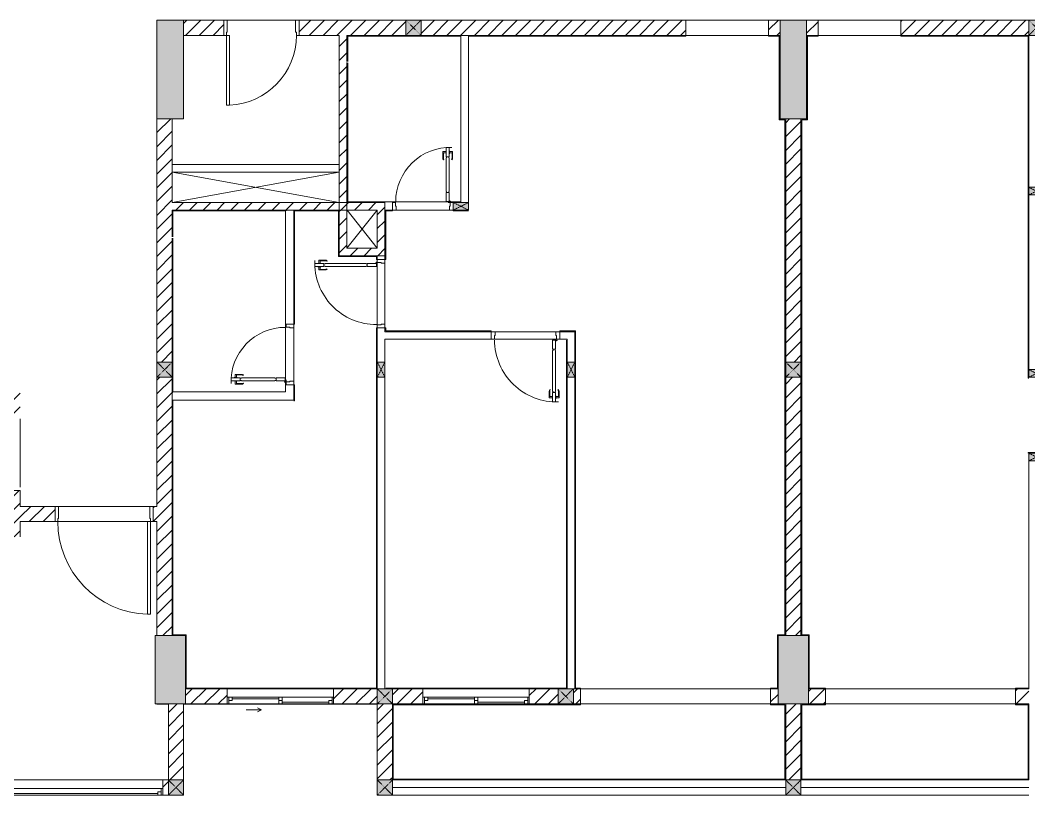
# Model space of a CAD drawing. Header units: millimetres. Extents: x 42054 to 236235, y 253 to 78637.
# Drawn here: x 190458 to 203733, y 23236 to 33537 of the extents above; entities that cross this region are included whole.
import ezdxf

# ---------------------------------------------------------------- set-up
doc = ezdxf.new("R2010")
doc.units = ezdxf.units.MM
doc.linetypes.add('IMPORT-Dash _2_', pattern=[6, 3, -3])
for name, color, linetype, lineweight in [('0-2', 130, 'Continuous', 9), ('A-DETL-GENF-7', 130, 'Continuous', 9), ('A-DETL-THIN-1', 130, 'Continuous', 9), ('A-DOOR-2', 130, 'Continuous', 9), ('A-DOOR-FRAM-2', 130, 'Continuous', 9), ('A-FLOR-1', 130, 'Continuous', 9), ('A-FLOR-HRAL-4', 130, 'Continuous', 9), ('A-GLAZ-5', 130, 'Continuous', 9), ('A-WALL-1', 130, 'Continuous', 9), ('A-WALL-PATT-3', 130, 'Continuous', 9), ('A_1404_dwg-1', 130, 'Continuous', 9), ('I-WALL', 130, 'Continuous', 9), ('I-WALL-1', 130, 'Continuous', 9), ('S-COLS-1', 130, 'Continuous', 9), ('S-COLS-10', 130, 'IMPORT-Dash _2_', 9), ('S-COLS-2', 130, 'Continuous', 9), ('S-COLS-4', 130, 'Continuous', 9), ('S-COLS-HDLN-1', 130, 'IMPORT-Dash _2_', 9)]:
    doc.layers.add(name, color=color, linetype=linetype, lineweight=lineweight)
pattern_1 = [(45, (0, 0), (-90.50967, 90.50967), [])]

# ---------------------------------------------------------------- blocks, each defined once
blk = doc.blocks.new('A_1404_dwg_NCV_TKTC_KET CAU_rvt-1-TKTC_MB HOÀN THIỆN SÀN TẦNG 3-4-4819833-KeyPlan-CH1A')
at = {"layer": 'S-COLS-1'}
for points in [[(83378, 32237), (83728, 32237), (83728, 33537), (83378, 33537), (83378, 33295)], [(91928, 32237), (91928, 33537), (91578, 33537), (91578, 32237), (91863, 32237)], [(83753, 24537), (83753, 25437), (83353, 25437), (83353, 24537), (83728, 24537)], [(91653, 24537), (91953, 24537), (91953, 25437), (91553, 25437), (91553, 24537)]]:
    blk.add_hatch(color=256, dxfattribs=at).paths.add_polyline_path(points)
at = {"layer": 'A-FLOR-1'}
for p, q in [((85778, 31137), (83578, 31137)), ((86278, 30538), (85878, 30538)), ((83293, 26937), (82073, 26937)), ((83378, 24535), (83528, 24535)), ((83727, 24535), (86278, 24535)), ((77103, 23335), (83728, 23335)), ((86478, 23337), (91653, 23337)), ((91853, 23337), (94853, 23337))]:
    blk.add_line(p, q, dxfattribs=at)
at = {"layer": 'S-COLS-2'}
for p, q in [((91653, 32237), (91853, 32237)), ((91853, 25437), (91653, 25437)), ((91553, 24737), (91553, 24537)), ((91953, 24537), (91953, 24737)), ((91653, 24537), (91853, 24537))]:
    blk.add_line(p, q, dxfattribs=at)
at = {"layer": 'S-COLS-2', "flags": 128}
blk.add_lwpolyline([(83728, 33537), (83378, 33537), (83378, 32237), (83728, 32237)], close=True, dxfattribs=at)
for points in [[(91928, 33337), (91928, 33537), (91578, 33537), (91578, 33337)], [(83578, 25437), (83353, 25437), (83353, 24537), (83753, 24537), (83753, 24737)]]:
    blk.add_lwpolyline(points, dxfattribs=at)
blk = doc.blocks.new('A_1404_dwg_DOOR_CW_01 CANH MO-PANEL KINH - DIW_01-900x2200-CỬA GỖ VÂN LAMINATE-553393-TKTC_MB HOÀN THIỆN SÀN TẦNG 3-4-4819840-KeyPlan-CH1A')
at = {"layer": 'A-DETL-GENF-7'}
for p, q in [((46582, 38482), (46582, 38521)), ((46666, 38525), (46586, 38525)), ((46599, 38482), (46599, 38513)), ((46603, 38517), (46666, 38517)), ((46691, 38517), (46687, 38511)), ((46582, 38438), (46582, 38399)), ((46666, 38395), (46586, 38395)), ((46599, 38438), (46599, 38407)), ((46603, 38403), (46666, 38403)), ((46691, 38404), (46687, 38410))]:
    blk.add_line(p, q, dxfattribs=at)
at = {"layer": 'A-DETL-GENF-7', "flags": 128}
for points in [[(46531, 38440), (46531, 38480), (46651, 38480), (46651, 38440)], [(46610, 38482), (46610, 38480), (46571, 38480), (46571, 38482)], [(46610, 38438), (46610, 38440), (46571, 38440), (46571, 38438)], [(47207, 38474), (47207, 38480), (46665, 38480), (46665, 38474), (46651, 38474), (46651, 38446), (46665, 38446), (46665, 38440), (47207, 38440), (47207, 38446), (47221, 38446), (47221, 38474)], [(47221, 38480), (47221, 38440), (47341, 38440), (47341, 38480)]]:
    blk.add_lwpolyline(points, close=True, dxfattribs=at)
at = {"layer": 'A-DETL-GENF-7'}
blk.add_circle((47343, 38430), 10, dxfattribs=at)
for centre, radius, start, end in [((47343, 38430), 814, 90, 182), ((46586, 38521), 4, 90, 180), ((46603, 38513), 4, 90, 180), ((46666, 38480), 45, 55, 90), ((46666, 38480), 37, 55, 90), ((46586, 38399), 4, 180, 270), ((46603, 38407), 4, 180, 270), ((46666, 38440), 37, 270, 305), ((46666, 38440), 45, 270, 305)]:
    blk.add_arc(centre, radius, start, end, dxfattribs=at)
at = {"layer": 'A-DOOR-2'}
blk.add_line((47353, 38430), (47353, 38455), dxfattribs=at)
at = {"layer": 'A-DOOR-2', "flags": 128}
for points in [[(47453, 39237), (47453, 39287), (47353, 39287), (47353, 39247), (47403, 39247), (47403, 39237)], [(47453, 38387), (47453, 38437), (47403, 38437), (47403, 38427), (47353, 38427), (47353, 38387)]]:
    blk.add_lwpolyline(points, close=True, dxfattribs=at)
blk = doc.blocks.new('A_1404_dwg_DOOR_CW_01 CANH MO-PANEL KINH - DIW_01-900x2200-CỬA GỖ VÂN LAMINATE-553375-TKTC_MB HOÀN THIỆN SÀN TẦNG 3-4-4819841-KeyPlan-CH1A')
at = {"layer": 'A-DETL-GENF-7'}
for p, q in [((49615, 40124), (49615, 40203)), ((49658, 40207), (49619, 40207)), ((49623, 40186), (49623, 40124)), ((49623, 40098), (49629, 40103)), ((49658, 40190), (49627, 40190)), ((49702, 40207), (49741, 40207)), ((49702, 40190), (49733, 40190)), ((49736, 40098), (49730, 40103)), ((49737, 40186), (49737, 40124)), ((49745, 40124), (49745, 40203))]:
    blk.add_line(p, q, dxfattribs=at)
at = {"layer": 'A-DETL-GENF-7', "flags": 128}
for points in [[(49700, 40259), (49660, 40259), (49660, 40139), (49700, 40139)], [(49658, 40179), (49660, 40179), (49660, 40219), (49658, 40219)], [(49666, 39583), (49660, 39583), (49660, 40125), (49666, 40125), (49666, 40139), (49694, 40139), (49694, 40125), (49700, 40125), (49700, 39583), (49694, 39583), (49694, 39569), (49666, 39569)], [(49702, 40179), (49700, 40179), (49700, 40219), (49702, 40219)], [(49660, 39569), (49700, 39569), (49700, 39449), (49660, 39449)]]:
    blk.add_lwpolyline(points, close=True, dxfattribs=at)
at = {"layer": 'A-DETL-GENF-7'}
blk.add_circle((49710, 39447), 10, dxfattribs=at)
for centre, radius, start, end in [((49710, 39447), 814, 88, 180), ((49619, 40203), 4, 90, 180), ((49660, 40124), 45, 180, 215), ((49627, 40186), 4, 90, 180), ((49660, 40124), 37, 180, 215), ((49700, 40124), 37, 325, 0), ((49733, 40186), 4, 0, 90), ((49700, 40124), 45, 325, 0), ((49741, 40203), 4, 0, 90)]:
    blk.add_arc(centre, radius, start, end, dxfattribs=at)
at = {"layer": 'A-DOOR-2'}
blk.add_line((49710, 39437), (49685, 39437), dxfattribs=at)
at = {"layer": 'A-DOOR-2', "flags": 128}
for points in [[(48853, 39337), (48853, 39437), (48893, 39437), (48893, 39387), (48903, 39387), (48903, 39337)], [(49703, 39337), (49703, 39387), (49713, 39387), (49713, 39437), (49753, 39437), (49753, 39337)]]:
    blk.add_lwpolyline(points, close=True, dxfattribs=at)
blk = doc.blocks.new('A_1404_dwg_DOOR_CW_01 CANH MO-PANEL KINH - DIG_02-800x2200-CỬA NHÔM KÍNH-V57-TKTC_MB HOÀN THIỆN SÀN TẦNG 3-4-4819848-KeyPlan-CH1A')
at = {"layer": 'A-DETL-GENF-7'}
for p, q in [((112414, 58419), (112418, 58413)), ((112440, 58427), (112519, 58427)), ((112502, 58419), (112440, 58419)), ((112506, 58384), (112506, 58415)), ((112523, 58384), (112523, 58423)), ((112414, 58305), (112418, 58312)), ((112502, 58305), (112440, 58305)), ((112440, 58297), (112519, 58297)), ((112506, 58340), (112506, 58309)), ((112523, 58340), (112523, 58301))]:
    blk.add_line(p, q, dxfattribs=at)
at = {"layer": 'A-DETL-GENF-7', "flags": 128}
for points in [[(111985, 58342), (111985, 58382), (111865, 58382), (111865, 58342)], [(111999, 58348), (111999, 58342), (112441, 58342), (112441, 58348), (112455, 58348), (112455, 58376), (112441, 58376), (112441, 58382), (111999, 58382), (111999, 58376), (111985, 58376), (111985, 58348)], [(112575, 58382), (112575, 58342), (112455, 58342), (112455, 58382)], [(112495, 58384), (112495, 58382), (112534, 58382), (112534, 58384)], [(112495, 58340), (112495, 58342), (112534, 58342), (112534, 58340)]]:
    blk.add_lwpolyline(points, close=True, dxfattribs=at)
at = {"layer": 'A-DETL-GENF-7'}
blk.add_circle((111863, 58392), 10, dxfattribs=at)
for centre, radius, start, end in [((111863, 58392), 714, 270, 2), ((112440, 58382), 45, 90, 125), ((112440, 58382), 37, 90, 125), ((112502, 58415), 4, 0, 90), ((112519, 58423), 4, 0, 90), ((112440, 58342), 45, 235, 270), ((112440, 58342), 37, 235, 270), ((112502, 58309), 4, 270, 0), ((112519, 58301), 4, 270, 0)]:
    blk.add_arc(centre, radius, start, end, dxfattribs=at)
at = {"layer": 'A-DOOR-2'}
blk.add_line((111853, 58392), (111853, 58367), dxfattribs=at)
at = {"layer": 'A-DOOR-2', "flags": 128}
for points in [[(111753, 58435), (111753, 58385), (111803, 58385), (111803, 58395), (111853, 58395), (111853, 58435)], [(111753, 57685), (111753, 57635), (111853, 57635), (111853, 57675), (111803, 57675), (111803, 57685)]]:
    blk.add_lwpolyline(points, close=True, dxfattribs=at)
blk = doc.blocks.new('A_1404_dwg_DOOR_CW_01 CANH MO-PANEL KINH - DIG_02-800x2200-CỬA NHÔM KÍNH-401063-TKTC_MB HOÀN THIỆN SÀN TẦNG 3-4-4819842-KeyPlan-CH1A')
at = {"layer": 'A-DETL-GENF-7'}
for p, q in [((112561, 37250), (112561, 37170)), ((112569, 37276), (112575, 37271)), ((112569, 37187), (112569, 37250)), ((112604, 37183), (112573, 37183)), ((112648, 37183), (112679, 37183)), ((112682, 37276), (112676, 37271)), ((112683, 37187), (112683, 37250)), ((112691, 37250), (112691, 37170)), ((112604, 37166), (112565, 37166)), ((112648, 37166), (112687, 37166))]:
    blk.add_line(p, q, dxfattribs=at)
at = {"layer": 'A-DETL-GENF-7', "flags": 128}
for points in [[(112646, 37705), (112606, 37705), (112606, 37825), (112646, 37825)], [(112640, 37691), (112646, 37691), (112646, 37249), (112640, 37249), (112640, 37235), (112612, 37235), (112612, 37249), (112606, 37249), (112606, 37691), (112612, 37691), (112612, 37705), (112640, 37705)], [(112604, 37195), (112606, 37195), (112606, 37155), (112604, 37155)], [(112606, 37115), (112646, 37115), (112646, 37235), (112606, 37235)], [(112648, 37195), (112646, 37195), (112646, 37155), (112648, 37155)]]:
    blk.add_lwpolyline(points, close=True, dxfattribs=at)
at = {"layer": 'A-DETL-GENF-7'}
blk.add_circle((112596, 37827), 10, dxfattribs=at)
for centre, radius, start, end in [((112596, 37827), 714, 268, 0), ((112606, 37250), 45, 145, 180), ((112565, 37170), 4, 180, 270), ((112606, 37250), 37, 145, 180), ((112573, 37187), 4, 180, 270), ((112646, 37250), 37, 0, 35), ((112679, 37187), 4, 270, 0), ((112646, 37250), 45, 0, 35), ((112687, 37170), 4, 270, 0)]:
    blk.add_arc(centre, radius, start, end, dxfattribs=at)
at = {"layer": 'A-DOOR-2'}
blk.add_line((112596, 37837), (112621, 37837), dxfattribs=at)
at = {"layer": 'A-DOOR-2', "flags": 128}
blk.add_lwpolyline([(112553, 37937), (112603, 37937), (112603, 37887), (112593, 37887), (112593, 37837), (112553, 37837)], dxfattribs=at)
blk.add_lwpolyline([(113353, 37937), (113353, 37837), (113313, 37837), (113313, 37887), (113303, 37887), (113303, 37937)], close=True, dxfattribs=at)
blk = doc.blocks.new('A_1404_dwg_G1_SOF - BO TRU - 100x200-746114-TKTC_MB HOÀN THIỆN SÀN TẦNG 3-4-4819846-KeyPlan-CH1A')
at = {"layer": 'S-COLS-1'}
blk.add_hatch(color=256, dxfattribs=at).paths.add_polyline_path([(49953, 40037), (49953, 40237), (49853, 40237), (49853, 40037)])
at = {"layer": 'S-COLS-1', "flags": 128}
blk.add_lwpolyline([(49853, 40037), (49853, 40237), (49953, 40237), (49953, 40037)], close=True, dxfattribs=at)
at = {"layer": 'S-COLS-HDLN-1'}
for p, q in [((49953, 40037), (49853, 40237)), ((49853, 40037), (49953, 40237))]:
    blk.add_line(p, q, dxfattribs=at)
blk = doc.blocks.new('A_1404_dwg_G1_SOF - BO TRU - 100x200-745959-TKTC_MB HOÀN THIỆN SÀN TẦNG 3-4-4819847-KeyPlan-CH1A')
at = {"layer": 'S-COLS-1'}
blk.add_hatch(color=256, dxfattribs=at).paths.add_polyline_path([(111053, 40037), (111053, 40237), (110953, 40237), (110953, 40037)])
at = {"layer": 'S-COLS-1', "flags": 128}
blk.add_lwpolyline([(110953, 40037), (111053, 40037), (111053, 40237), (110953, 40237)], close=True, dxfattribs=at)
at = {"layer": 'S-COLS-HDLN-1'}
for p, q in [((110953, 40037), (111053, 40237)), ((111053, 40037), (110953, 40237))]:
    blk.add_line(p, q, dxfattribs=at)
blk = doc.blocks.new('A_1404_dwg_Railing - Railing-916117-TKTC_MB HOÀN THIỆN SÀN TẦNG 3-4-4819920-KeyPlan-CH1A')
at = {"layer": 'A-FLOR-HRAL-4'}
blk.add_line((91853, 23537), (94853, 23537), dxfattribs=at)
blk = doc.blocks.new('A_1404_dwg_NCV_TKTC_TANG 3 - 4_rvt-1-TKTC_MB HOÀN THIỆN SÀN TẦNG 3-4-4819943-KeyPlan-CH1A')
at = {"layer": 'A-WALL-PATT-3'}
h = blk.add_hatch(color=256, dxfattribs=at)
h.paths.add_polyline_path([(91568, 33327), (91578, 33327), (91578, 33337), (91428, 33337), (91428, 33327)])
h.paths.add_polyline_path([(90338, 33327), (90338, 33337), (87478, 33337), (87478, 33327)])
for points in [[(91578, 32237), (91578, 33327), (91568, 33327), (91568, 32237)], [(91938, 32237), (91938, 33327), (91928, 33327), (91928, 32237)], [(94843, 28827), (94853, 28827), (94852, 33327), (94843, 33327), (94843, 28837)], [(91643, 32227), (91643, 32237), (91568, 32236), (91568, 32227)], [(91653, 25447), (91653, 32237), (91643, 32236), (91643, 25447)], [(91853, 25447), (91863, 25447), (91863, 32237), (91853, 32237), (91853, 28837)], [(91938, 32227), (91938, 32237), (91863, 32237), (91863, 32227)], [(85768, 31027), (85778, 31027), (85778, 31037), (85188, 31037), (85188, 31027)], [(85778, 30427), (85778, 31027), (85768, 31027), (85768, 30427)], [(86268, 30427), (86268, 30437), (85778, 30437), (85778, 30427), (85878, 30427)], [(88878, 24747), (88888, 24747), (88888, 29437), (88878, 29437), (88878, 25215)], [(88768, 24737), (88778, 24737), (88778, 29337), (88768, 29337), (88768, 24747)], [(83588, 25437), (83588, 28527), (83578, 28527), (83578, 25437)], [(83753, 25437), (83763, 25437), (83763, 25447), (83588, 25447), (83588, 25437)], [(83753, 24737), (83763, 24737), (83763, 25437), (83753, 25437), (83753, 24747)], [(91543, 24737), (91553, 24737), (91553, 25447), (91543, 25447), (91543, 24747)], [(91643, 25437), (91653, 25437), (91653, 25447), (91553, 25447), (91553, 25437)], [(91853, 25437), (91953, 25437), (91953, 25447), (91853, 25447)], [(91963, 24747), (91963, 25447), (91953, 25447), (91953, 24747)], [(86488, 23537), (86488, 24537), (86478, 24537), (86478, 23537)], [(91643, 23537), (91653, 23537), (91653, 24537), (91643, 24537), (91643, 24527)], [(91863, 23537), (91863, 24527), (91853, 24527), (91853, 23537)], [(94852, 23537), (94853, 23537), (94852, 24537), (94843, 24537), (94843, 23537)]]:
    blk.add_hatch(color=256, dxfattribs=at).paths.add_polyline_path(points)
h = blk.add_hatch(color=256, dxfattribs=at)
h.paths.add_polyline_path([(91928, 33327), (92078, 33327), (92078, 33337), (91928, 33337)])
h.paths.add_polyline_path([(94703, 33327), (94853, 33327), (94852, 33337), (93168, 33337), (93168, 33327), (93613, 33327)])
h = blk.add_hatch(color=256, dxfattribs=at)
h.paths.add_polyline_path([(85188, 28527), (85188, 28737), (85178, 28737), (85178, 28527)])
h.paths.add_polyline_path([(85178, 29537), (85188, 29537), (85188, 31037), (85178, 31037)])
h = blk.add_hatch(color=256, dxfattribs=at)
h.paths.add_polyline_path([(86388, 29447), (86388, 29487), (86378, 29487), (86378, 29447)])
h.paths.add_polyline_path([(86388, 30387), (86388, 31037), (86378, 31037), (86378, 30387)])
h = blk.add_hatch(color=256, dxfattribs=at)
h.paths.add_polyline_path([(86388, 31027), (86478, 31027), (86478, 31037), (86388, 31037)])
h.paths.add_polyline_path([(87478, 31027), (87478, 31037), (87278, 31037), (87278, 31027)])
h = blk.add_hatch(color=256, dxfattribs=at)
h.paths.add_polyline_path([(86268, 24737), (86278, 24737), (86278, 29487), (86268, 29487), (86268, 24747)])
h.paths.add_polyline_path([(86268, 30387), (86278, 30387), (86278, 30437), (86268, 30437), (86268, 30427)])
h = blk.add_hatch(color=256, dxfattribs=at)
h.paths.add_polyline_path([(88888, 29437), (88888, 29447), (88678, 29447), (88678, 29437), (88878, 29437)])
h.paths.add_polyline_path([(87778, 29437), (87778, 29447), (86378, 29447), (86378, 29437), (86388, 29437)])
h = blk.add_hatch(color=256, dxfattribs=at)
h.paths.add_polyline_path([(94853, 27837), (95051, 27837), (95051, 27847), (94843, 27847), (94843, 27837)])
h.paths.add_polyline_path([(96853, 27837), (98143, 27837), (98143, 27847), (95951, 27847), (95951, 27837)])
h = blk.add_hatch(color=256, dxfattribs=at)
h.paths.add_polyline_path([(85703, 24737), (86268, 24737), (86268, 24747), (85703, 24747)])
h.paths.add_polyline_path([(83763, 24737), (84303, 24737), (84303, 24747), (83763, 24747)])
h = blk.add_hatch(color=256, dxfattribs=at)
h.paths.add_polyline_path([(86388, 24737), (86878, 24737), (86878, 24747), (86388, 24747)])
h.paths.add_polyline_path([(88757, 24737), (88768, 24737), (88768, 24747), (88278, 24747), (88278, 24737), (88658, 24737)])
h = blk.add_hatch(color=256, dxfattribs=at)
h.paths.add_polyline_path([(88888, 24737), (88953, 24737), (88953, 24747), (88878, 24747), (88878, 24737)])
h.paths.add_polyline_path([(91453, 24737), (91543, 24737), (91543, 24747), (91453, 24747)])
h = blk.add_hatch(color=256, dxfattribs=at)
h.paths.add_polyline_path([(94678, 24737), (94843, 24737), (94843, 24747), (94678, 24747)])
h.paths.add_polyline_path([(91963, 24737), (92178, 24737), (92176, 24747), (91953, 24747), (91953, 24737)])
h = blk.add_hatch(color=256, dxfattribs=at)
h.paths.add_polyline_path([(88858, 24527), (88878, 24527), (88878, 24537), (88278, 24537), (88278, 24527), (88658, 24527)])
h.paths.add_polyline_path([(86878, 24527), (86878, 24537), (86488, 24537), (86488, 24527)])
h = blk.add_hatch(color=256, dxfattribs=at)
h.paths.add_polyline_path([(91553, 24527), (91643, 24527), (91643, 24537), (91453, 24537), (91453, 24527)])
h.paths.add_polyline_path([(88878, 24527), (88953, 24527), (88953, 24537), (88878, 24537), (88878, 24527)])
h = blk.add_hatch(color=256, dxfattribs=at)
h.paths.add_polyline_path([(91863, 24527), (92178, 24527), (92176, 24537), (91853, 24537), (91853, 24527)])
h.paths.add_polyline_path([(94843, 24527), (94843, 24537), (94678, 24537), (94678, 24527)])
at = {"layer": 'A-DETL-THIN-1', "flags": 128}
blk.add_lwpolyline([(85778, 31037), (85778, 31137), (85878, 31137)], dxfattribs=at)
at = {"layer": 'A-FLOR-1'}
for p, q in [((91428, 33337), (90338, 33337)), ((93168, 33337), (92078, 33337)), ((91653, 32237), (91578, 32237)), ((87228, 31037), (86528, 31037)), ((86278, 29527), (86278, 30347)), ((86378, 30337), (86378, 29537)), ((85178, 29487), (85178, 28787)), ((87828, 29437), (88628, 29437)), ((88638, 29337), (87818, 29337)), ((83578, 28537), (83578, 28527)), ((86378, 24737), (86388, 24737)), ((94843, 24737), (94853, 24737)), ((88953, 24537), (88878, 24537)), ((91653, 24537), (91453, 24537))]:
    blk.add_line(p, q, dxfattribs=at)
at = {"layer": 'A-FLOR-1', "flags": 128}
for points in [[(91428, 33537), (90338, 33537), (90338, 33337), (91428, 33337)], [(93168, 33537), (92078, 33537), (92078, 33337), (93168, 33337)]]:
    blk.add_lwpolyline(points, close=True, dxfattribs=at)
for points in [[(91453, 24737), (88953, 24737), (88953, 24537), (91453, 24537), (91453, 24737), (88953, 24737)], [(92178, 24737), (92178, 24537), (94678, 24537), (94678, 24737), (92178, 24737), (94678, 24737)]]:
    blk.add_lwpolyline(points, dxfattribs=at)
at = {"layer": 'A-WALL-1'}
for p, q in [((86378, 31137), (86378, 31037)), ((86478, 31037), (86478, 31137)), ((85178, 29537), (85178, 31037)), ((87228, 31037), (86528, 31037)), ((86378, 30437), (86278, 30437)), ((86278, 30437), (86278, 30387)), ((86378, 30387), (86378, 30437)), ((86278, 30387), (86378, 30387)), ((86278, 29527), (86278, 30347)), ((86378, 30337), (86378, 29537)), ((85078, 29537), (85178, 29537)), ((85178, 29487), (85178, 28787)), ((86378, 29487), (86278, 29487)), ((86278, 29487), (86278, 29037)), ((86378, 29447), (86378, 29487)), ((86378, 29437), (86378, 29447)), ((87778, 29437), (86378, 29437)), ((87778, 29337), (87778, 29437)), ((87828, 29437), (88628, 29437)), ((88678, 29437), (88678, 29337)), ((88878, 29437), (88678, 29437)), ((86388, 29337), (87778, 29337)), ((88638, 29337), (87818, 29337)), ((88678, 29337), (88768, 29337)), ((86278, 28837), (86278, 24737)), ((88778, 28837), (88778, 24737)), ((85178, 28737), (85078, 28737)), ((85178, 28637), (85178, 28737)), ((94853, 27737), (94853, 24737)), ((88778, 24737), (88857, 24737))]:
    blk.add_line(p, q, dxfattribs=at)
at = {"layer": 'A-WALL-1', "flags": 128}
for points in [[(87478, 31137), (87478, 33337), (87378, 33337), (87378, 31137)], [(85178, 31037), (85078, 31037), (85078, 31027)], [(86388, 31037), (86378, 31037), (86388, 31037), (86478, 31037)], [(88878, 29037), (88878, 29337), (88878, 29437)], [(86378, 29037), (86378, 29337), (86388, 29337)], [(88768, 29337), (88778, 29337), (88778, 29037)], [(86278, 24737), (86378, 24737), (86378, 28837)], [(88857, 24737), (88878, 24737), (88878, 28837)], [(83588, 28637), (83578, 28637), (83578, 28537), (85178, 28537), (85178, 28637)]]:
    blk.add_lwpolyline(points, dxfattribs=at)
at = {"layer": 'I-WALL'}
for p, q in [((86478, 31147), (87278, 31147)), ((85178, 31037), (85178, 29537)), ((86478, 31037), (86388, 31037)), ((86278, 30387), (86278, 30437)), ((86378, 30437), (86378, 30387)), ((85068, 28737), (85068, 29537)), ((86278, 29037), (86278, 29487)), ((86378, 29487), (86378, 29447)), ((86378, 29437), (87778, 29437)), ((88678, 29437), (88878, 29437)), ((86278, 24737), (86278, 28837)), ((85178, 28737), (85178, 28637)), ((84303, 24747), (85703, 24747)), ((85703, 24737), (84303, 24737)), ((86878, 24747), (88278, 24747)), ((88278, 24737), (86878, 24737)), ((86878, 24537), (88278, 24537)), ((88278, 24527), (86878, 24527)), ((86488, 23547), (91643, 23547)), ((91643, 23537), (86488, 23537)), ((91863, 23547), (94843, 23547)), ((94843, 23537), (91863, 23537))]:
    blk.add_line(p, q, dxfattribs=at)
at = {"layer": 'I-WALL-1'}
for p, q in [((86852, 33337), (86652, 33337)), ((94853, 28937), (94853, 31237)), ((87378, 31137), (87378, 31147)), ((86378, 31037), (86378, 30437)), ((83578, 30667), (83578, 29037)), ((86378, 29447), (86378, 29437)), ((88878, 29437), (88878, 29037)), ((83578, 29037), (83578, 28837)), ((91653, 28837), (91653, 29037)), ((91853, 29037), (91853, 28837)), ((88778, 24737), (88778, 28837)), ((85178, 28637), (85178, 28537)), ((86388, 24737), (86478, 24737)), ((88757, 24537), (88658, 24537))]:
    blk.add_line(p, q, dxfattribs=at)
at = {"layer": 'I-WALL-1', "flags": 128}
for points in [[(86652, 33337), (85888, 33337), (85878, 33337), (85878, 32994)], [(85888, 32994), (85888, 33327), (87368, 33327)], [(87378, 33327), (87378, 33337), (86852, 33337)], [(87488, 33327), (90338, 33327), (90338, 33337), (87478, 33337), (87478, 33327)], [(91653, 29037), (91653, 32237), (91643, 32237), (91578, 32237), (91578, 33327), (91578, 33337), (91428, 33337), (91428, 33327), (91568, 33327), (91568, 32237)], [(91853, 28837), (91853, 25447), (91853, 25437), (91953, 25437), (91953, 24747), (91953, 24737), (92178, 24737), (92178, 24747), (91963, 24747), (91963, 25447), (91953, 25447), (91863, 25447), (91863, 32227), (91938, 32227), (91938, 32237), (91938, 33327), (92078, 33327), (92078, 33337), (91928, 33337), (91928, 33327), (91928, 32237)], [(94852, 33337), (93168, 33337), (93168, 33327), (94843, 33327), (94843, 28827), (94853, 28827)], [(94853, 31337), (94853, 33327), (94853, 33337)], [(85878, 32978), (85878, 31137), (85888, 31137), (86378, 31137)], [(86478, 31137), (86478, 31147), (85888, 31147), (85888, 32977)], [(91568, 32237), (91568, 32227), (91643, 32227), (91643, 25447), (91553, 25447), (91543, 25447), (91543, 24747), (91453, 24747), (91453, 24737), (91543, 24737), (91553, 24737), (91553, 25437), (91653, 25437), (91653, 25447), (91653, 28837)], [(91928, 32237), (91863, 32237), (91853, 32237), (91853, 29037)], [(87368, 31147), (87278, 31147), (87278, 31137)], [(85078, 31027), (85078, 31037), (83578, 31037), (83578, 31027), (83578, 30684)], [(83588, 30684), (83588, 31027), (85068, 31027), (85068, 29537), (85078, 29537)], [(86278, 30437), (86268, 30437), (85778, 30437), (85778, 31027), (85778, 31037), (85188, 31037), (85178, 31037)], [(85178, 29537), (85188, 29537), (85188, 31027), (85768, 31027), (85768, 30427), (85778, 30427), (86268, 30427), (86268, 30387), (86278, 30387)], [(86378, 30387), (86388, 30387), (86388, 31027), (86478, 31027), (86478, 31037)], [(87278, 31037), (87278, 31027), (87478, 31027)], [(85078, 28737), (85068, 28737), (85068, 28647), (83588, 28647), (83588, 30667)], [(86278, 29487), (86268, 29487), (86268, 24747), (85703, 24747), (85703, 24737), (86268, 24737), (86278, 24737), (86278, 24737)], [(87778, 29437), (87778, 29447), (86388, 29447), (86388, 29487), (86378, 29487)], [(88878, 28837), (88878, 24747), (88878, 24737), (88953, 24737), (88953, 24747), (88888, 24747), (88888, 29437), (88888, 29447), (88678, 29447), (88678, 29437)], [(88768, 29327), (88768, 24747), (88278, 24747), (88278, 24737), (88658, 24737)], [(88778, 29037), (88778, 29337), (88768, 29337)], [(83578, 28837), (83578, 28637), (83588, 28637)], [(85178, 28527), (85188, 28527), (85188, 28737), (85178, 28737)], [(83578, 28527), (83578, 25437), (83588, 25437), (83753, 25437), (83753, 24737), (83763, 24737), (84303, 24737), (84303, 24747), (83763, 24747), (83763, 25437), (83763, 25447), (83588, 25447), (83588, 28527)], [(95051, 27837), (95051, 27847), (94843, 27847), (94843, 27837)], [(86478, 24737), (86878, 24737), (86878, 24747), (86388, 24747)], [(88658, 24737), (88768, 24737), (88778, 24737)], [(94843, 24747), (94678, 24747), (94678, 24737), (94843, 24737)], [(88658, 24537), (88278, 24537), (88278, 24527), (88878, 24527), (88878, 24527), (88953, 24527), (88953, 24537)], [(88953, 24537), (88878, 24537), (88878, 24537), (88757, 24537)]]:
    blk.add_lwpolyline(points, dxfattribs=at)
for points in [[(86878, 24537), (86488, 24537), (86478, 24537), (86478, 23537), (86488, 23537), (86488, 24527), (86878, 24527)], [(91643, 24527), (91643, 23537), (91653, 23537), (91653, 24537), (91643, 24537), (91453, 24537), (91453, 24527)], [(91863, 23537), (91863, 24527), (92178, 24527), (92178, 24537), (91853, 24537), (91853, 24527), (91853, 23537)], [(94843, 24527), (94843, 23537), (94853, 23537), (94853, 24537), (94843, 24537), (94678, 24537), (94678, 24527)]]:
    blk.add_lwpolyline(points, close=True, dxfattribs=at)
for name, p, rotation in [('A_1404_dwg_DOOR_CW_01 CANH MO-PANEL KINH - DIG_02-800x2200-CỬA NHÔM KÍNH-401063-TKTC_MB HOÀN THIỆN SÀN TẦNG 3-4-4819842-KeyPlan-CH1A', (199830, 68974), 180), ('A_1404_dwg_G1_SOF - BO TRU - 100x200-746114-TKTC_MB HOÀN THIỆN SÀN TẦNG 3-4-4819846-KeyPlan-CH1A', (135090, -18616), 90), ('A_1404_dwg_G1_SOF - BO TRU - 100x200-745959-TKTC_MB HOÀN THIỆN SÀN TẦNG 3-4-4819847-KeyPlan-CH1A', (47241, 142090), 270), ('A_1404_dwg_DOOR_CW_01 CANH MO-PANEL KINH - DIW_01-900x2200-CỬA GỖ VÂN LAMINATE-553375-TKTC_MB HOÀN THIỆN SÀN TẦNG 3-4-4819841-KeyPlan-CH1A', (125715, -19366), 90), ('A_1404_dwg_DOOR_CW_01 CANH MO-PANEL KINH - DIG_02-800x2200-CỬA NHÔM KÍNH-V57-TKTC_MB HOÀN THIỆN SÀN TẦNG 3-4-4819848-KeyPlan-CH1A', (196930, 87172), 180), ('A_1404_dwg_DOOR_CW_01 CANH MO-PANEL KINH - DIW_01-900x2200-CỬA GỖ VÂN LAMINATE-553393-TKTC_MB HOÀN THIỆN SÀN TẦNG 3-4-4819840-KeyPlan-CH1A', (127065, -18016), 90), ('A_1404_dwg_G1_SOF - BO TRU - 100x200-746114-TKTC_MB HOÀN THIỆN SÀN TẦNG 3-4-4819846-KeyPlan-CH1A', (135090, -21016), 90), ('A_1404_dwg_G1_SOF - BO TRU - 100x200-746114-TKTC_MB HOÀN THIỆN SÀN TẦNG 3-4-4819846-KeyPlan-CH1A', (135090, -22116), 90)]:
    blk.add_blockref(name, p, dxfattribs=dict(rotation=rotation))
for name, p in [('A_1404_dwg_G1_SOF - BO TRU - 100x200-745959-TKTC_MB HOÀN THIỆN SÀN TẦNG 3-4-4819847-KeyPlan-CH1A', (-24675, -11200)), ('A_1404_dwg_G1_SOF - BO TRU - 100x200-745959-TKTC_MB HOÀN THIỆN SÀN TẦNG 3-4-4819847-KeyPlan-CH1A', (-22175, -11200)), ('A_1404_dwg_Railing - Railing-916117-TKTC_MB HOÀN THIỆN SÀN TẦNG 3-4-4819920-KeyPlan-CH1A', (0, 0))]:
    blk.add_blockref(name, p)
blk = doc.blocks.new('A_1404_dwg_1_FAMILY RVT - W01-WxH 1400x1400xmm-V2-TKTC_MB HOÀN THIỆN SÀN TẦNG 3-4-4819951-KeyPlan-CH1A')
at = {"layer": 'A-GLAZ-5'}
for p, q in [((86878, 24737), (86878, 24537)), ((88278, 24537), (88278, 24737)), ((86897, 24537), (86897, 24626)), ((87555, 24604), (86941, 24604)), ((87555, 24581), (87600, 24581)), ((87600, 24626), (87600, 24537)), ((88214, 24559), (87600, 24559)), ((88259, 24537), (88259, 24626))]:
    blk.add_line(p, q, dxfattribs=at)
at = {"layer": 'A-GLAZ-5', "flags": 128}
for points in [[(87555, 24626), (86941, 24626), (86878, 24626)], [(86897, 24581), (86941, 24581), (86941, 24626)], [(88278, 24626), (88259, 24626), (87600, 24626), (87555, 24626), (87555, 24537)], [(88214, 24537), (88214, 24581), (88259, 24581)]]:
    blk.add_lwpolyline(points, dxfattribs=at)
blk = doc.blocks.new('A_1404_dwg_1_FAMILY RVT - W01-WxH 1400x6000-587637-TKTC_MB HOÀN THIỆN SÀN TẦNG 3-4-4819964-KeyPlan-CH1A')
at = {"layer": 'A-GLAZ-5'}
for p, q in [((77472, 23337), (77472, 23426)), ((80430, 23404), (77516, 23404)), ((80430, 23382), (80475, 23382)), ((83434, 23337), (83434, 23426)), ((79054, 23261), (78851, 23261)), ((80475, 23337), (80430, 23337)), ((83389, 23360), (80475, 23360))]:
    blk.add_line(p, q, dxfattribs=at)
at = {"layer": 'A-GLAZ-5', "flags": 128}
for points in [[(83453, 23337), (83453, 23537), (77453, 23537), (77453, 23337), (83453, 23337), (83389, 23337)], [(83453, 23426), (83434, 23426), (80475, 23426), (80430, 23426), (77516, 23426), (77453, 23426)], [(80430, 23426), (80430, 23337), (77472, 23337), (77453, 23337)], [(77472, 23382), (77516, 23382), (77516, 23426)], [(80475, 23426), (80475, 23337), (83389, 23337), (83389, 23382), (83434, 23382)], [(79003, 23236), (79054, 23261), (79003, 23287)]]:
    blk.add_lwpolyline(points, dxfattribs=at)
blk = doc.blocks.new('A_1404_dwg_1_FAMILY RVT - W01-WxH 1400x1400xmm-389822-TKTC_MB HOÀN THIỆN SÀN TẦNG 3-4-4819949-KeyPlan-CH1A')
at = {"layer": 'A-GLAZ-5'}
for p, q in [((49052, 78237), (49052, 78037)), ((49072, 78237), (49072, 78148)), ((49116, 78215), (49730, 78215)), ((49730, 78237), (49775, 78237)), ((49775, 78192), (49730, 78192)), ((50001, 78313), (50204, 78313)), ((50433, 78237), (50433, 78148)), ((49775, 78170), (50389, 78170))]:
    blk.add_line(p, q, dxfattribs=at)
at = {"layer": 'A-GLAZ-5', "flags": 128}
for points in [[(50052, 78339), (50001, 78313), (50052, 78288)], [(50452, 78037), (50452, 78237), (49052, 78237), (49116, 78237)], [(49730, 78148), (49730, 78237), (49116, 78237), (49116, 78192), (49072, 78192)], [(49775, 78148), (49775, 78237), (50433, 78237), (50452, 78237)], [(50433, 78192), (50389, 78192), (50389, 78148)], [(49052, 78148), (49072, 78148), (49730, 78148), (49775, 78148), (50389, 78148), (50452, 78148)]]:
    blk.add_lwpolyline(points, dxfattribs=at)
blk = doc.blocks.new('A_1404_dwg_FD_02 - FD_03 - FD_03-KY THUAT-900x2200mm-728564-TKTC_MB HOÀN THIỆN SÀN TẦNG 3-4-4819966-KeyPlan-CH1A')
at = {"layer": 'A-DETL-GENF-7', "flags": 128}
blk.add_lwpolyline([(84293, 32417), (84293, 33337), (84333, 33337), (84333, 32417)], close=True, dxfattribs=at)
at = {"layer": 'A-DETL-GENF-7'}
blk.add_arc((84293, 33337), 920, 272.4919, 0, dxfattribs=at)
at = {"layer": 'A-DOOR-FRAM-2', "flags": 128}
for points in [[(84293, 33377), (84303, 33377), (84303, 33537), (84258, 33537), (84258, 33337), (84293, 33337)], [(85213, 33377), (85213, 33337), (85248, 33337), (85248, 33537), (85203, 33537), (85203, 33377)]]:
    blk.add_lwpolyline(points, close=True, dxfattribs=at)
blk = doc.blocks.new('A_1404_dwg_FD_01 - FD_01-1200x2200mm-1787918-TKTC_MB HOÀN THIỆN SÀN TẦNG 3-4-4819968-KeyPlan-CH1A')
at = {"layer": 'A-DETL-GENF-7', "flags": 128}
blk.add_lwpolyline([(122123, 36950), (120903, 36950), (120903, 36910), (122123, 36910)], close=True, dxfattribs=at)
at = {"layer": 'A-DETL-GENF-7'}
blk.add_arc((120903, 36950), 1220, 270, 358.1211, dxfattribs=at)
at = {"layer": 'A-DOOR-FRAM-2', "flags": 128}
for points in [[(120863, 36940), (120703, 36940), (120703, 36985), (120903, 36985), (120903, 36950), (120863, 36950)], [(120903, 35730), (120903, 35695), (120703, 35695), (120703, 35740), (120863, 35740), (120863, 35730)]]:
    blk.add_lwpolyline(points, close=True, dxfattribs=at)
blk = doc.blocks.new('A_1404_dwg_G1_SOF - BO TRU - 200x200-3054293-TKTC_MB HOÀN THIỆN SÀN TẦNG 3-4-4819986-KeyPlan-CH1A')
at = {"layer": 'S-COLS-10'}
blk.add_hatch(color=256, dxfattribs=at).paths.add_polyline_path([(41853, 71512), (42053, 71512), (42052, 71712), (41853, 71712)])
at = {"layer": 'S-COLS-4', "flags": 128}
blk.add_lwpolyline([(42053, 71712), (41853, 71712), (41853, 71512), (42053, 71512)], close=True, dxfattribs=at)
at = {"layer": 'S-COLS-HDLN-1'}
for p, q in [((42053, 71712), (41853, 71512)), ((41853, 71712), (42053, 71512))]:
    blk.add_line(p, q, dxfattribs=at)
blk = doc.blocks.new('A_1404_dwg_G1_SOF - BO TRU - 200x200-V18-TKTC_MB HOÀN THIỆN SÀN TẦNG 3-4-4819997-KeyPlan-CH1A')
at = {"layer": 'S-COLS-10'}
blk.add_hatch(color=256, dxfattribs=at).paths.add_polyline_path([(86388, 24537), (86478, 24537), (86478, 24737), (86278, 24737), (86278, 24537), (86313, 24537)])
at = {"layer": 'S-COLS-4', "flags": 128}
blk.add_lwpolyline([(86378, 24737), (86278, 24737), (86278, 24537), (86478, 24537), (86478, 24737)], dxfattribs=at)
at = {"layer": 'S-COLS-HDLN-1'}
for p, q in [((86478, 24737), (86278, 24537)), ((86278, 24737), (86478, 24537))]:
    blk.add_line(p, q, dxfattribs=at)
blk = doc.blocks.new('A_1404_dwg_G1_SOF - BO TRU - 200x200-V23-TKTC_MB HOÀN THIỆN SÀN TẦNG 3-4-4820002-KeyPlan-CH1A')
at = {"layer": 'S-COLS-10'}
blk.add_hatch(color=256, dxfattribs=at).paths.add_polyline_path([(94853, 33337), (95052, 33337), (95052, 33537), (94852, 33537), (94852, 33337)])
at = {"layer": 'S-COLS-4'}
blk.add_line((94853, 33337), (94953, 33337), dxfattribs=at)
at = {"layer": 'S-COLS-4', "flags": 128}
blk.add_lwpolyline([(95052, 33337), (95052, 33537), (94852, 33537), (94852, 33337)], dxfattribs=at)
at = {"layer": 'S-COLS-HDLN-1'}
for p, q in [((95052, 33537), (94852, 33337)), ((94852, 33537), (95052, 33337))]:
    blk.add_line(p, q, dxfattribs=at)
blk = doc.blocks.new('A_1404_dwg_G1_SOF - BO TRU - 200x200-V12-TKTC_MB HOÀN THIỆN SÀN TẦNG 3-4-4819991-KeyPlan-CH1A')
at = {"layer": 'S-COLS-10'}
blk.add_hatch(color=256, dxfattribs=at).paths.add_polyline_path([(42053, 20337), (42053, 20537), (41853, 20537), (41853, 20337)])
at = {"layer": 'S-COLS-4', "flags": 128}
blk.add_lwpolyline([(42053, 20337), (42053, 20537), (41853, 20537), (41853, 20337)], dxfattribs=at)
at = {"layer": 'S-COLS-HDLN-1'}
for p, q in [((42053, 20537), (41853, 20337)), ((41853, 20537), (42053, 20337))]:
    blk.add_line(p, q, dxfattribs=at)
blk = doc.blocks.new('A_1404_dwg_G1_SOF - BO TRU - 200x200-V32-TKTC_MB HOÀN THIỆN SÀN TẦNG 3-4-4820011-KeyPlan-CH1A')
at = {"layer": 'S-COLS-10'}
blk.add_hatch(color=256, dxfattribs=at).paths.add_polyline_path([(52853, 28837), (52853, 29037), (52653, 29037), (52653, 28837)])
at = {"layer": 'S-COLS-4'}
for p, q in [((52853, 29037), (52653, 29037)), ((52653, 28837), (52853, 28837))]:
    blk.add_line(p, q, dxfattribs=at)
at = {"layer": 'S-COLS-HDLN-1'}
for p, q in [((52853, 29037), (52653, 28837)), ((52653, 29037), (52853, 28837))]:
    blk.add_line(p, q, dxfattribs=at)
blk = doc.blocks.new('A_1404_dwg_G1_SOF - BO TRU - 200x200-V8-TKTC_MB HOÀN THIỆN SÀN TẦNG 3-4-4819987-KeyPlan-CH1A')
at = {"layer": 'S-COLS-10'}
blk.add_hatch(color=256, dxfattribs=at).paths.add_polyline_path([(46553, 71512), (46753, 71512), (46753, 71712), (46553, 71712), (46553, 71512)])
at = {"layer": 'S-COLS-4', "flags": 128}
blk.add_lwpolyline([(46753, 71712), (46553, 71712), (46553, 71512), (46753, 71512)], dxfattribs=at)
at = {"layer": 'S-COLS-HDLN-1'}
for p, q in [((46753, 71712), (46553, 71512)), ((46553, 71712), (46753, 71512))]:
    blk.add_line(p, q, dxfattribs=at)
blk = doc.blocks.new('A_1404_dwg_G1_SOF - BO TRU - 200x200-V10-TKTC_MB HOÀN THIỆN SÀN TẦNG 3-4-4819989-KeyPlan-CH1A')
at = {"layer": 'S-COLS-10'}
blk.add_hatch(color=256, dxfattribs=at).paths.add_polyline_path([(88757, 24537), (88858, 24538), (88857, 24737), (88658, 24737), (88658, 24537)])
at = {"layer": 'S-COLS-4'}
for p, q in [((88658, 24737), (88658, 24537)), ((88858, 24537), (88858, 24737))]:
    blk.add_line(p, q, dxfattribs=at)
at = {"layer": 'S-COLS-HDLN-1'}
for p, q in [((88858, 24737), (88658, 24537)), ((88658, 24737), (88858, 24537))]:
    blk.add_line(p, q, dxfattribs=at)
blk = doc.blocks.new('A_1404_dwg-4819832-KeyPlan-CH1A')
at = {"layer": 'A-WALL-PATT-3'}
h = blk.add_hatch(dxfattribs=at)
h.set_pattern_fill('FP_26', color=256, style=0, pattern_type=2)
h.set_pattern_definition(pattern_1)
h.paths.add_polyline_path([(86652, 33337), (86652, 33537), (85248, 33537), (85248, 33337), (86313, 33337)])
h.paths.add_polyline_path([(91578, 33337), (91578, 33537), (91428, 33537), (91428, 33337)])
h.paths.add_polyline_path([(83728, 33337), (84258, 33337), (84258, 33537), (83728, 33537)])
h.paths.add_polyline_path([(86852, 33337), (90338, 33337), (90338, 33537), (86852, 33537)])
h = blk.add_hatch(dxfattribs=at)
h.set_pattern_fill('FP_26', color=256, style=0, pattern_type=2)
h.set_pattern_definition(pattern_1)
h.paths.add_polyline_path([(96863, 33337), (99778, 33337), (99778, 33537), (95052, 33537), (95052, 33337), (96853, 33337)])
h.paths.add_polyline_path([(92078, 33337), (92078, 33537), (91928, 33537), (91928, 33337)])
h.paths.add_polyline_path([(94852, 33337), (94852, 33537), (93168, 33537), (93168, 33337), (94703, 33337)])
h = blk.add_hatch(dxfattribs=at)
h.set_pattern_fill('FP_26', color=256, style=0, pattern_type=2)
h.set_pattern_definition(pattern_1)
h.paths.add_polyline_path([(85778, 31137), (85878, 31137), (85878, 33337), (85778, 33337), (85778, 32237)])
h = blk.add_hatch(dxfattribs=at)
h.set_pattern_fill('FP_26', color=256, style=0, pattern_type=2)
h.set_pattern_definition(pattern_1)
h.paths.add_polyline_path([(83378, 25437), (83578, 25437), (83578, 28837), (83378, 28837), (83378, 26937)])
h.paths.add_polyline_path([(83578, 29037), (83578, 32237), (83378, 32237), (83382, 29037)])
h = blk.add_hatch(dxfattribs=at)
h.set_pattern_fill('FP_26', color=256, style=0, pattern_type=2)
h.set_pattern_definition(pattern_1)
h.paths.add_polyline_path([(91853, 25437), (91853, 28837), (91653, 28837), (91653, 25437)])
h.paths.add_polyline_path([(91853, 29037), (91853, 32237), (91653, 32237), (91653, 29037)])
h = blk.add_hatch(dxfattribs=at)
h.set_pattern_fill('FP_26', color=256, style=0, pattern_type=2)
h.set_pattern_definition(pattern_1)
h.paths.add_polyline_path([(85878, 31037), (85878, 31137), (83578, 31137), (83578, 31037), (85778, 31037)])
h = blk.add_hatch(dxfattribs=at)
h.set_pattern_fill('FP_26', color=256, style=0, pattern_type=2)
h.set_pattern_definition(pattern_1)
h.paths.add_polyline_path([(86278, 31037), (86278, 31137), (85878, 31137), (85878, 31037)])
h = blk.add_hatch(dxfattribs=at)
h.set_pattern_fill('FP_26', color=256, style=0, pattern_type=2)
h.set_pattern_definition(pattern_1)
h.paths.add_polyline_path([(86378, 30437), (86378, 31137), (86278, 31137), (86278, 30437), (86313, 30437)])
h = blk.add_hatch(dxfattribs=at)
h.set_pattern_fill('FP_26', color=256, style=0, pattern_type=2)
h.set_pattern_definition(pattern_1)
h.paths.add_polyline_path([(85878, 30437), (85878, 31037), (85778, 31037), (85778, 30437)])
h = blk.add_hatch(dxfattribs=at)
h.set_pattern_fill('FP_26', color=256, style=0, pattern_type=2)
h.set_pattern_definition(pattern_1)
h.paths.add_polyline_path([(86268, 30437), (86278, 30437), (86278, 30537), (85878, 30537), (85878, 30437)])
h = blk.add_hatch(dxfattribs=at)
h.set_pattern_fill('FP_26', color=256, style=0, pattern_type=2)
h.set_pattern_definition(pattern_1)
h.paths.add_polyline_path([(81578, 26737), (81578, 27347), (81378, 27347), (81378, 26737)])
h.paths.add_polyline_path([(81378, 28337), (81578, 28337), (81578, 28637), (81378, 28637), (81378, 28437)])
h = blk.add_hatch(dxfattribs=at)
h.set_pattern_fill('FP_26', color=256, style=0, pattern_type=2)
h.set_pattern_definition(pattern_1)
h.paths.add_polyline_path([(83328, 26937), (83378, 26937), (83378, 27137), (83328, 27137)])
h.paths.add_polyline_path([(82038, 26937), (82038, 27137), (81578, 27137), (81578, 26937)])
h = blk.add_hatch(dxfattribs=at)
h.set_pattern_fill('FP_26', color=256, style=0, pattern_type=2)
h.set_pattern_definition(pattern_1)
h.paths.add_polyline_path([(83763, 24537), (84303, 24537), (84303, 24737), (83753, 24737), (83753, 24537)])
h.paths.add_polyline_path([(86278, 24537), (86278, 24737), (85703, 24737), (85703, 24537), (86268, 24537)])
h = blk.add_hatch(dxfattribs=at)
h.set_pattern_fill('FP_26', color=256, style=0, pattern_type=2)
h.set_pattern_definition(pattern_1)
h.paths.add_polyline_path([(91553, 24537), (91553, 24737), (91453, 24737), (91453, 24537), (91543, 24537)])
h.paths.add_polyline_path([(86478, 24537), (86878, 24537), (86878, 24737), (86478, 24737)])
h.paths.add_polyline_path([(88278, 24537), (88658, 24537), (88658, 24737), (88278, 24737)])
h.paths.add_polyline_path([(88858, 24537), (88953, 24538), (88953, 24737), (88858, 24737), (88858, 24538)])
h = blk.add_hatch(dxfattribs=at)
h.set_pattern_fill('FP_26', color=256, style=0, pattern_type=2)
h.set_pattern_definition(pattern_1)
h.paths.add_polyline_path([(91953, 24537), (92178, 24537), (92176, 24737), (91953, 24737)])
h.paths.add_polyline_path([(94852, 24537), (94852, 24737), (94678, 24737), (94678, 24537), (94843, 24537)])
h = blk.add_hatch(dxfattribs=at)
h.set_pattern_fill('FP_26', color=256, style=0, pattern_type=2)
h.set_pattern_definition(pattern_1)
h.paths.add_polyline_path([(83728, 23537), (83728, 24537), (83528, 24537), (83528, 23537)])
h = blk.add_hatch(dxfattribs=at)
h.set_pattern_fill('FP_26', color=256, style=0, pattern_type=2)
h.set_pattern_definition(pattern_1)
h.paths.add_polyline_path([(86478, 23537), (86478, 24537), (86278, 24537), (86278, 23537), (86313, 23537)])
h = blk.add_hatch(dxfattribs=at)
h.set_pattern_fill('FP_26', color=256, style=0, pattern_type=2)
h.set_pattern_definition(pattern_1)
h.paths.add_polyline_path([(91653, 23537), (91853, 23537), (91853, 24537), (91653, 24537), (91653, 23537)])
h = blk.add_hatch(dxfattribs=at)
h.set_pattern_fill('FP_26', color=256, style=0, pattern_type=2)
h.set_pattern_definition(pattern_1)
h.paths.add_polyline_path([(83528, 23337), (83528, 23537), (83453, 23537), (83453, 23337)])
h.paths.add_polyline_path([(77453, 23337), (77453, 23537), (77303, 23537), (77303, 23337)])
at = {"layer": '0-2', "flags": 128}
for points in [[(83578, 31537), (85778, 31137), (83578, 31137), (85778, 31537)], [(86277, 31037), (85878, 30538), (86278, 30538), (85879, 31037)]]:
    blk.add_lwpolyline(points, dxfattribs=at)
at = {"layer": 'A-FLOR-1'}
for p, q in [((84303, 33537), (85203, 33537)), ((81578, 28292), (81578, 27392)), ((82083, 27137), (83283, 27137))]:
    blk.add_line(p, q, dxfattribs=at)
at = {"layer": 'A-WALL-1'}
for p, q in [((83728, 33537), (83728, 33337)), ((90338, 33537), (86852, 33537)), ((91578, 33537), (91428, 33537)), ((91578, 33337), (91578, 33537)), ((91928, 33537), (91928, 33337)), ((92078, 33537), (91928, 33537)), ((94852, 33537), (93168, 33537)), ((83578, 32237), (83378, 32237)), ((83378, 32237), (83378, 29037)), ((91853, 32237), (91653, 32237)), ((83578, 31637), (85778, 31637)), ((85778, 31537), (83578, 31537)), ((85778, 31037), (85778, 30437)), ((83378, 25437), (83578, 25437)), ((91653, 25437), (91853, 25437)), ((83753, 24737), (83753, 24537)), ((91553, 24537), (91553, 24737)), ((91953, 24737), (91953, 24537)), ((83728, 24537), (83528, 24537)), ((83728, 23537), (83728, 24537)), ((83753, 24537), (84303, 24537)), ((91853, 24537), (91653, 24537)), ((91953, 24537), (92178, 24537)), ((94678, 24537), (94852, 24537)), ((86478, 23437), (91653, 23437)), ((91853, 23437), (94853, 23437)), ((83453, 23337), (83528, 23337)), ((91653, 23337), (86478, 23337)), ((94853, 23337), (91853, 23337))]:
    blk.add_line(p, q, dxfattribs=at)
at = {"layer": 'A-WALL-1', "flags": 128}
for points in [[(83728, 33337), (84258, 33337), (84258, 33537), (83728, 33537)], [(86652, 33537), (85248, 33537), (85248, 33337), (85778, 33337), (85778, 31137)], [(86378, 31137), (83578, 31137), (83578, 32237)], [(85778, 31037), (86278, 31037), (86278, 30537), (85878, 30537), (85878, 31137)], [(83378, 28837), (83378, 27137), (83328, 27137), (83328, 26937), (83378, 26937), (83378, 25437)], [(81578, 26737), (81578, 26937), (82038, 26937), (82038, 27137), (81578, 27137), (81578, 27347), (81378, 27347), (81378, 27137), (80978, 27137), (80978, 26737), (79878, 26737), (79878, 27347), (79778, 27347), (79778, 26737), (78152, 26737), (78152, 28437), (79778, 28437), (79778, 28337), (79878, 28337), (79878, 28437), (80153, 28437)], [(83528, 24537), (83528, 23537), (83453, 23537)], [(85703, 24537), (86278, 24537), (86278, 23537)]]:
    blk.add_lwpolyline(points, dxfattribs=at)
for name, p in [('A_1404_dwg_NCV_TKTC_KET CAU_rvt-1-TKTC_MB HOÀN THIỆN SÀN TẦNG 3-4-4819833-KeyPlan-CH1A', (0, 0)), ('A_1404_dwg_NCV_TKTC_TANG 3 - 4_rvt-1-TKTC_MB HOÀN THIỆN SÀN TẦNG 3-4-4819943-KeyPlan-CH1A', (0, 0)), ('A_1404_dwg_FD_02 - FD_03 - FD_03-KY THUAT-900x2200mm-728564-TKTC_MB HOÀN THIỆN SÀN TẦNG 3-4-4819966-KeyPlan-CH1A', (0, 0)), ('A_1404_dwg_G1_SOF - BO TRU - 200x200-V12-TKTC_MB HOÀN THIỆN SÀN TẦNG 3-4-4819991-KeyPlan-CH1A', (44800, 13000)), ('A_1404_dwg_G1_SOF - BO TRU - 200x200-V23-TKTC_MB HOÀN THIỆN SÀN TẦNG 3-4-4820002-KeyPlan-CH1A', (0, 0)), ('A_1404_dwg_G1_SOF - BO TRU - 200x200-V8-TKTC_MB HOÀN THIỆN SÀN TẦNG 3-4-4819987-KeyPlan-CH1A', (36825, -42675)), ('A_1404_dwg_G1_SOF - BO TRU - 200x200-V32-TKTC_MB HOÀN THIỆN SÀN TẦNG 3-4-4820011-KeyPlan-CH1A', (39000, 0)), ('A_1404_dwg_G1_SOF - BO TRU - 200x200-V18-TKTC_MB HOÀN THIỆN SÀN TẦNG 3-4-4819997-KeyPlan-CH1A', (0, 0)), ('A_1404_dwg_1_FAMILY RVT - W01-WxH 1400x1400xmm-V2-TKTC_MB HOÀN THIỆN SÀN TẦNG 3-4-4819951-KeyPlan-CH1A', (0, 0)), ('A_1404_dwg_G1_SOF - BO TRU - 200x200-V10-TKTC_MB HOÀN THIỆN SÀN TẦNG 3-4-4819989-KeyPlan-CH1A', (0, 0)), ('A_1404_dwg_1_FAMILY RVT - W01-WxH 1400x6000-587637-TKTC_MB HOÀN THIỆN SÀN TẦNG 3-4-4819964-KeyPlan-CH1A', (0, 0)), ('A_1404_dwg_G1_SOF - BO TRU - 200x200-3054293-TKTC_MB HOÀN THIỆN SÀN TẦNG 3-4-4819986-KeyPlan-CH1A', (41675, -48175)), ('A_1404_dwg_G1_SOF - BO TRU - 200x200-3054293-TKTC_MB HOÀN THIỆN SÀN TẦNG 3-4-4819986-KeyPlan-CH1A', (44425, -48175)), ('A_1404_dwg_G1_SOF - BO TRU - 200x200-3054293-TKTC_MB HOÀN THIỆN SÀN TẦNG 3-4-4819986-KeyPlan-CH1A', (49800, -48175))]:
    blk.add_blockref(name, p)
for name, p, rotation in [('A_1404_dwg_FD_01 - FD_01-1200x2200mm-1787918-TKTC_MB HOÀN THIỆN SÀN TẦNG 3-4-4819968-KeyPlan-CH1A', (46342, 147840), 270), ('A_1404_dwg_1_FAMILY RVT - W01-WxH 1400x1400xmm-389822-TKTC_MB HOÀN THIỆN SÀN TẦNG 3-4-4819949-KeyPlan-CH1A', (134755, 102774), 180)]:
    blk.add_blockref(name, p, dxfattribs=dict(rotation=rotation))

msp = doc.modelspace()

# ---------------------------------------------------------------- block references
at = {"layer": 'A_1404_dwg-1'}
msp.add_blockref('A_1404_dwg-4819832-KeyPlan-CH1A', (108880.5, 0), dxfattribs=at)

doc.saveas('drawing.dxf')
